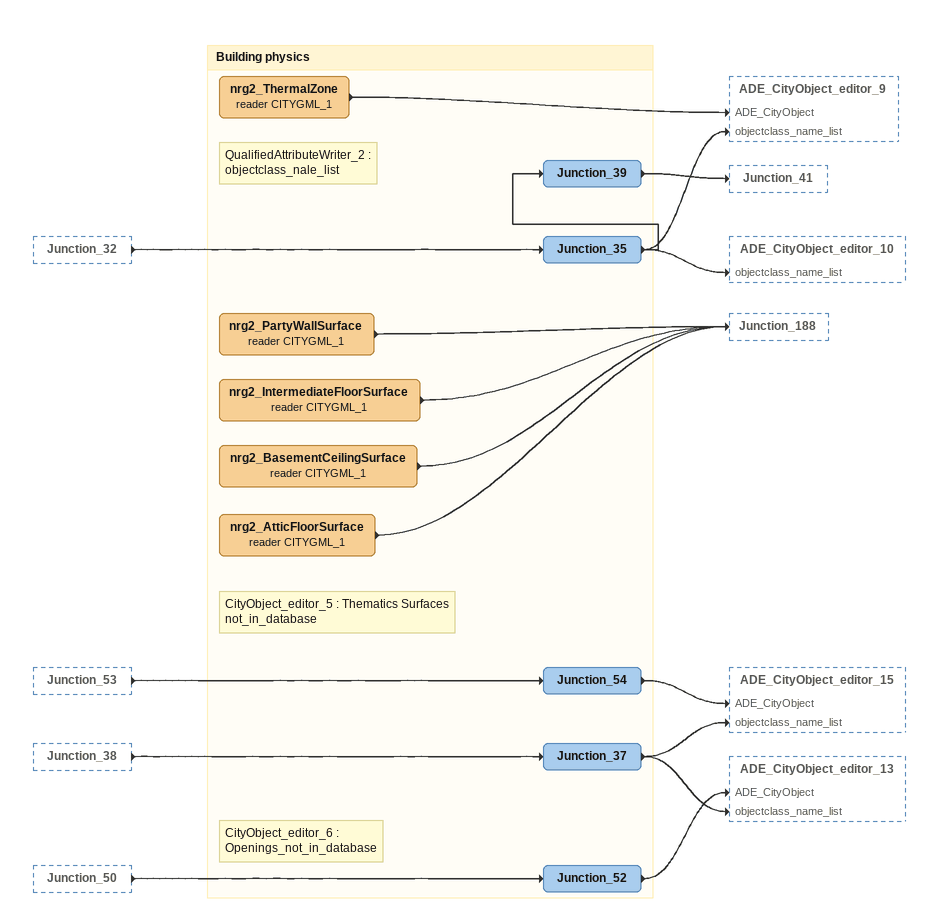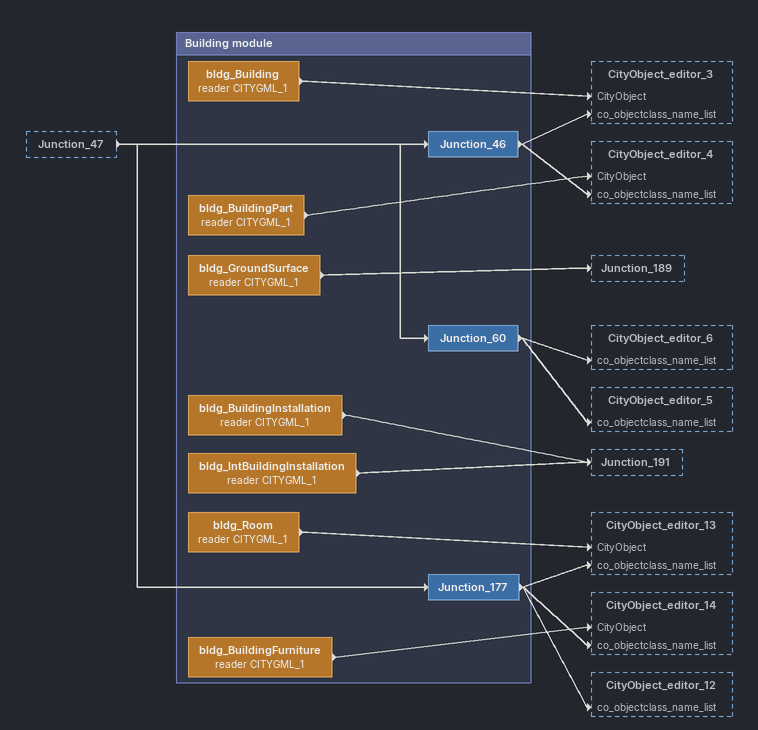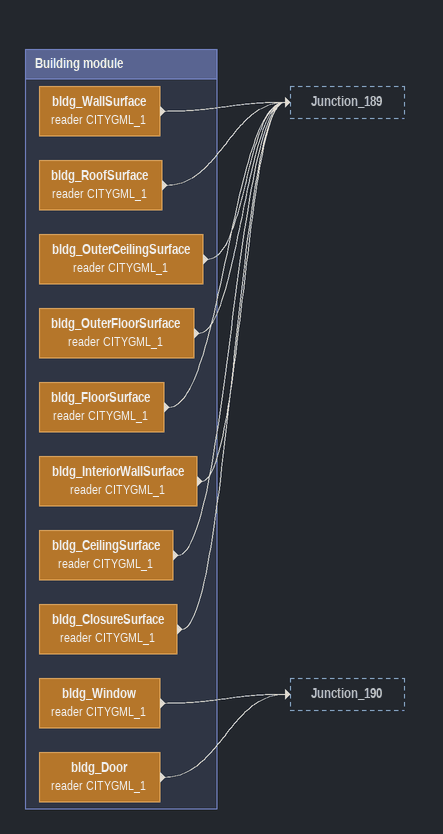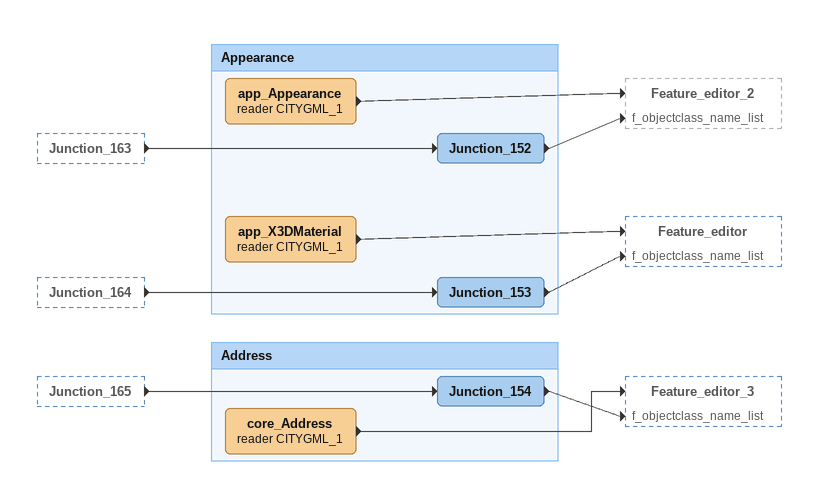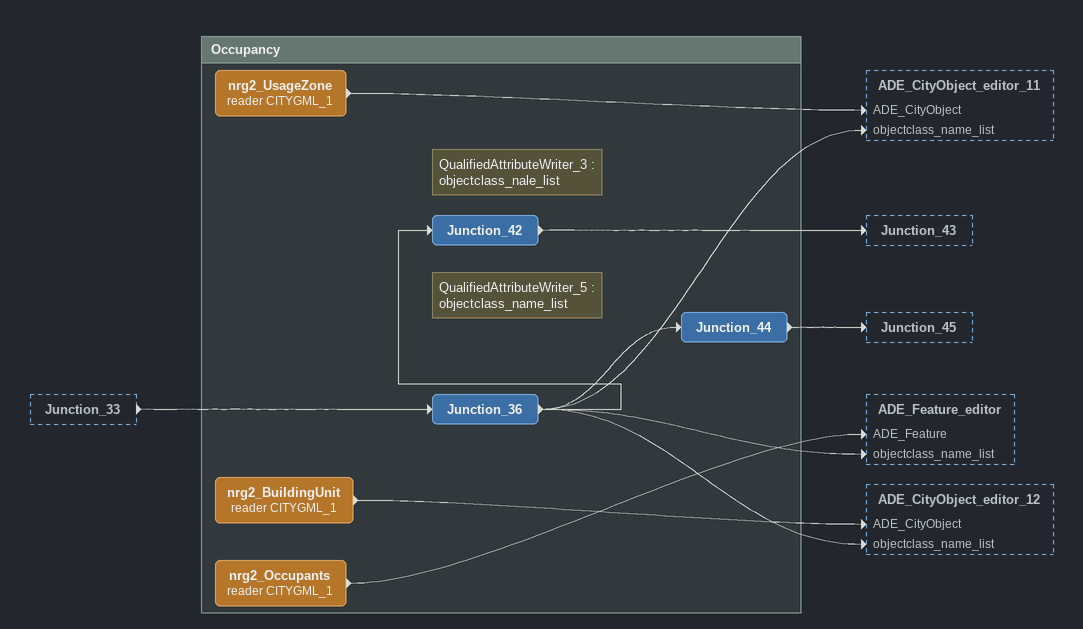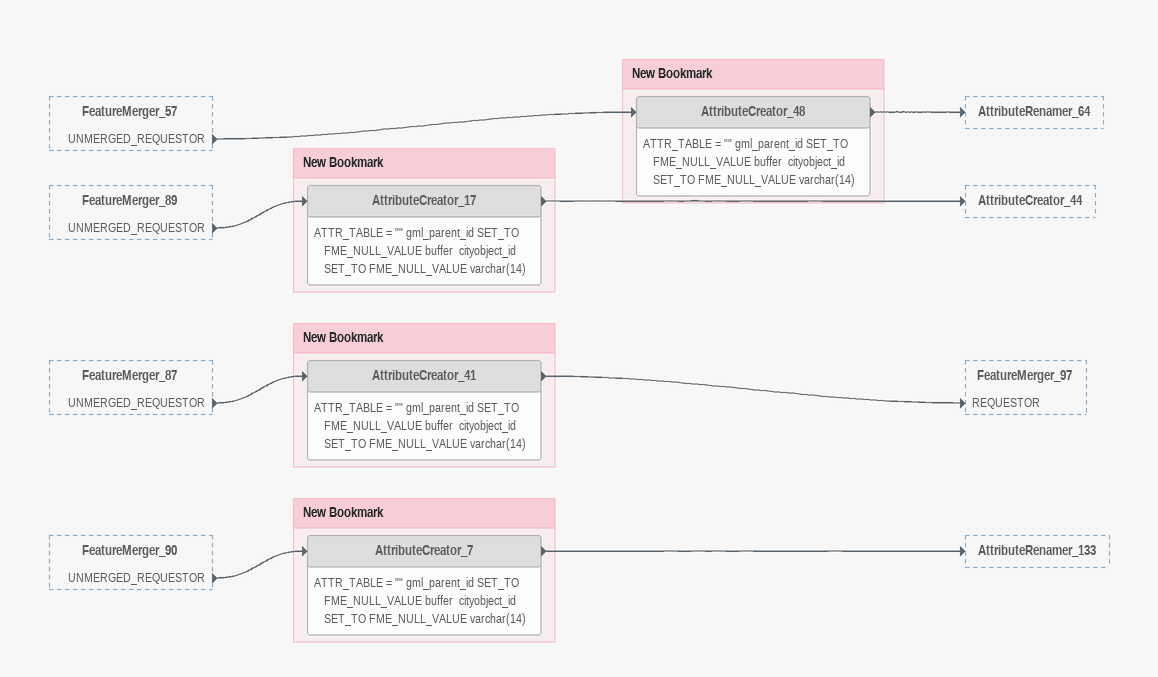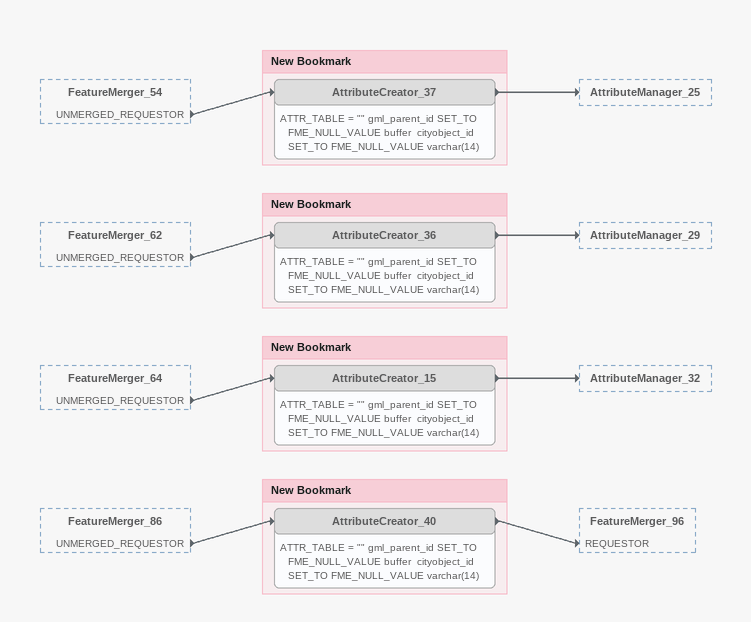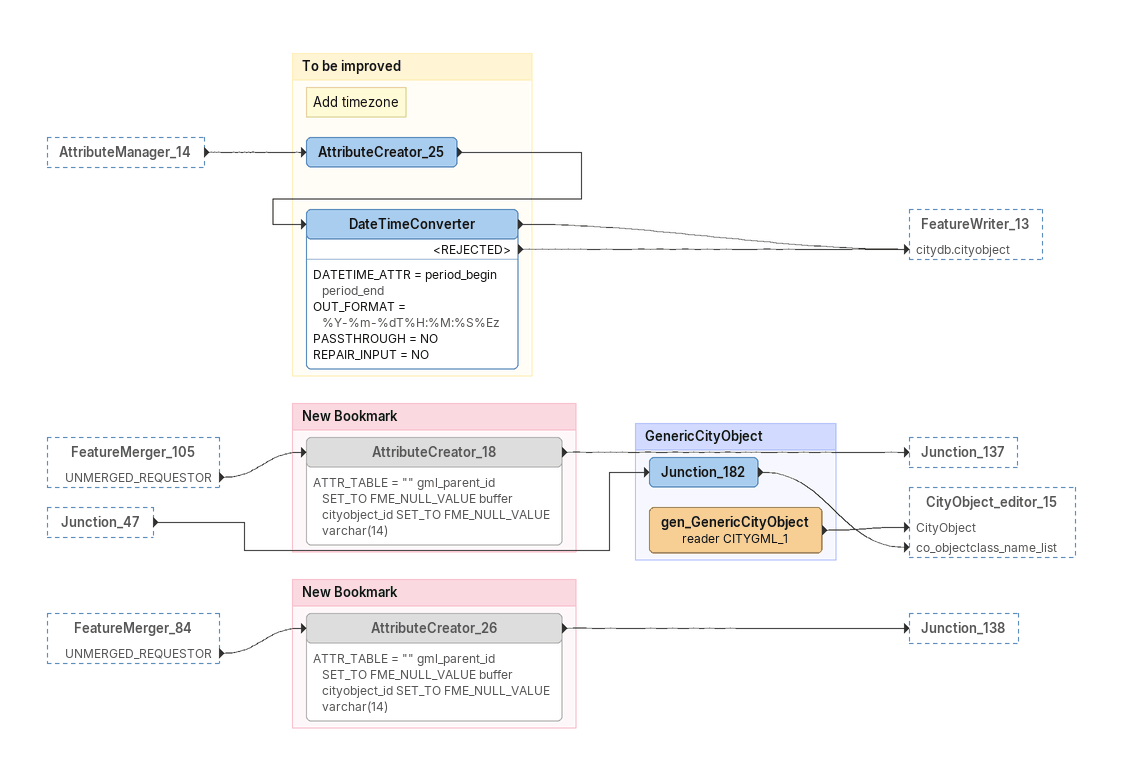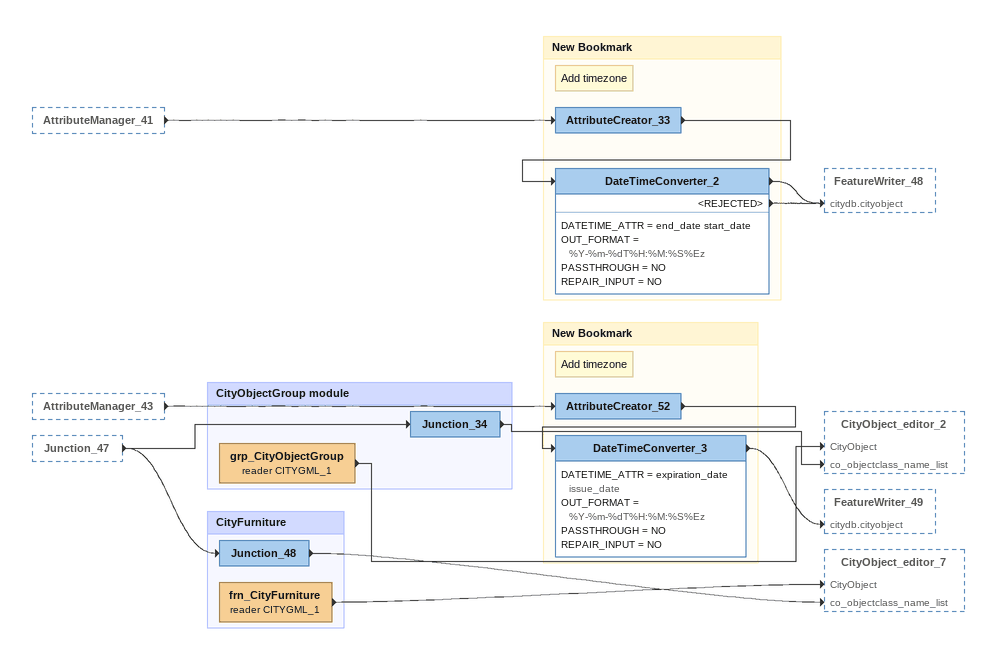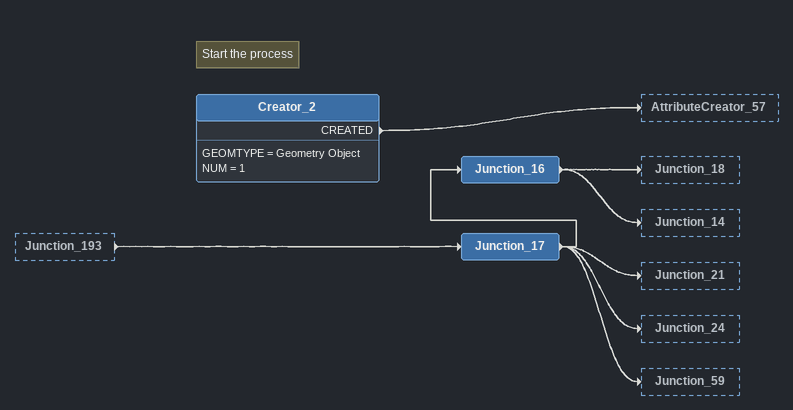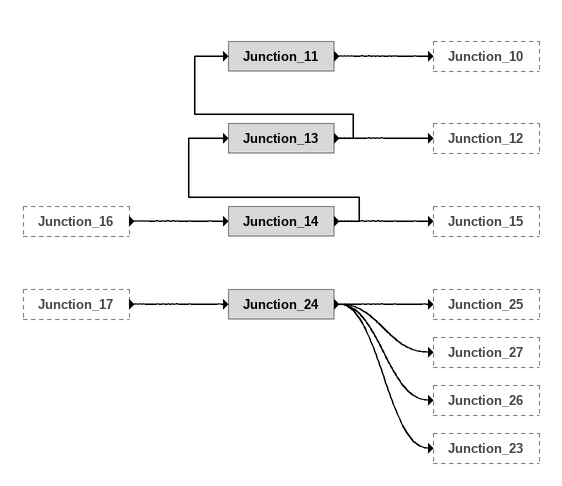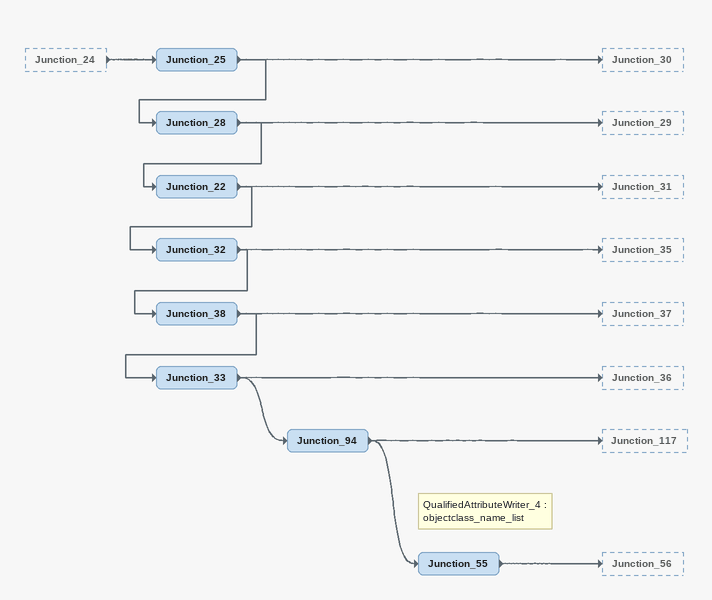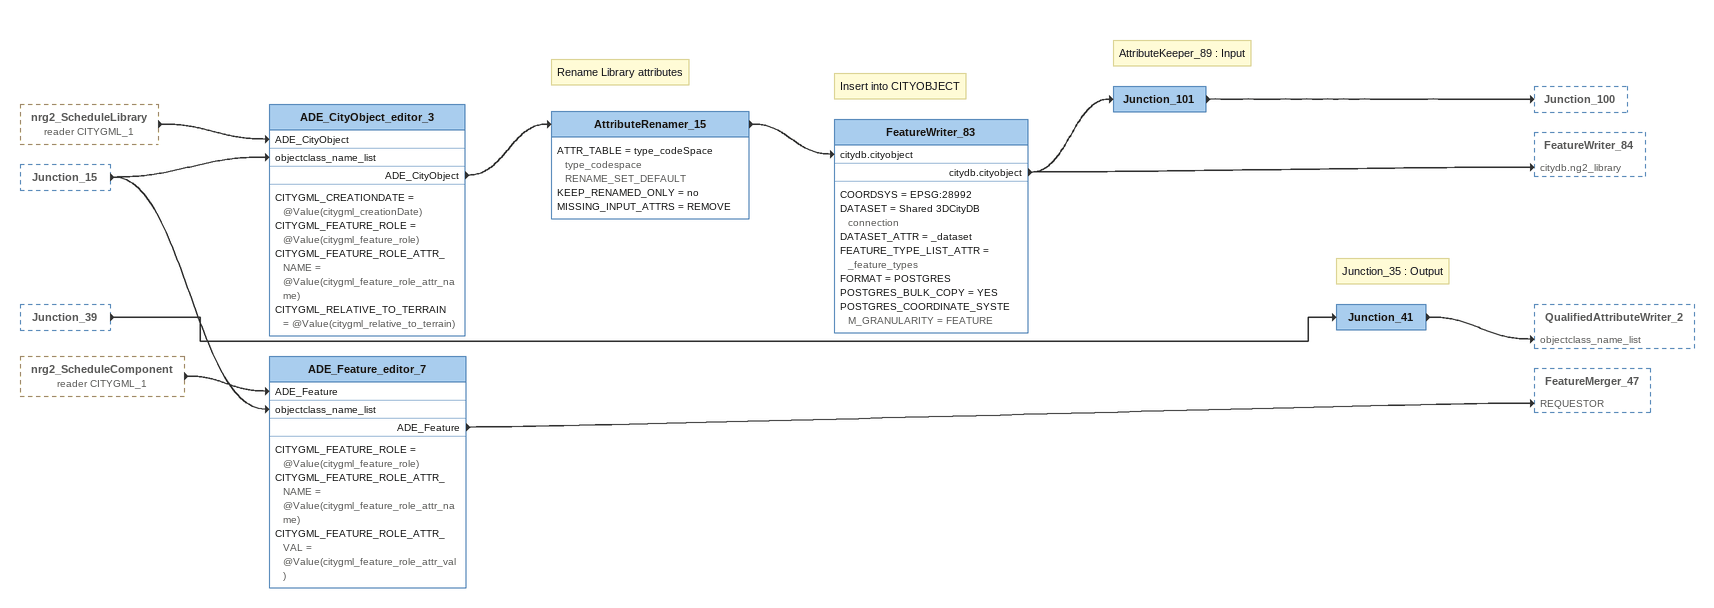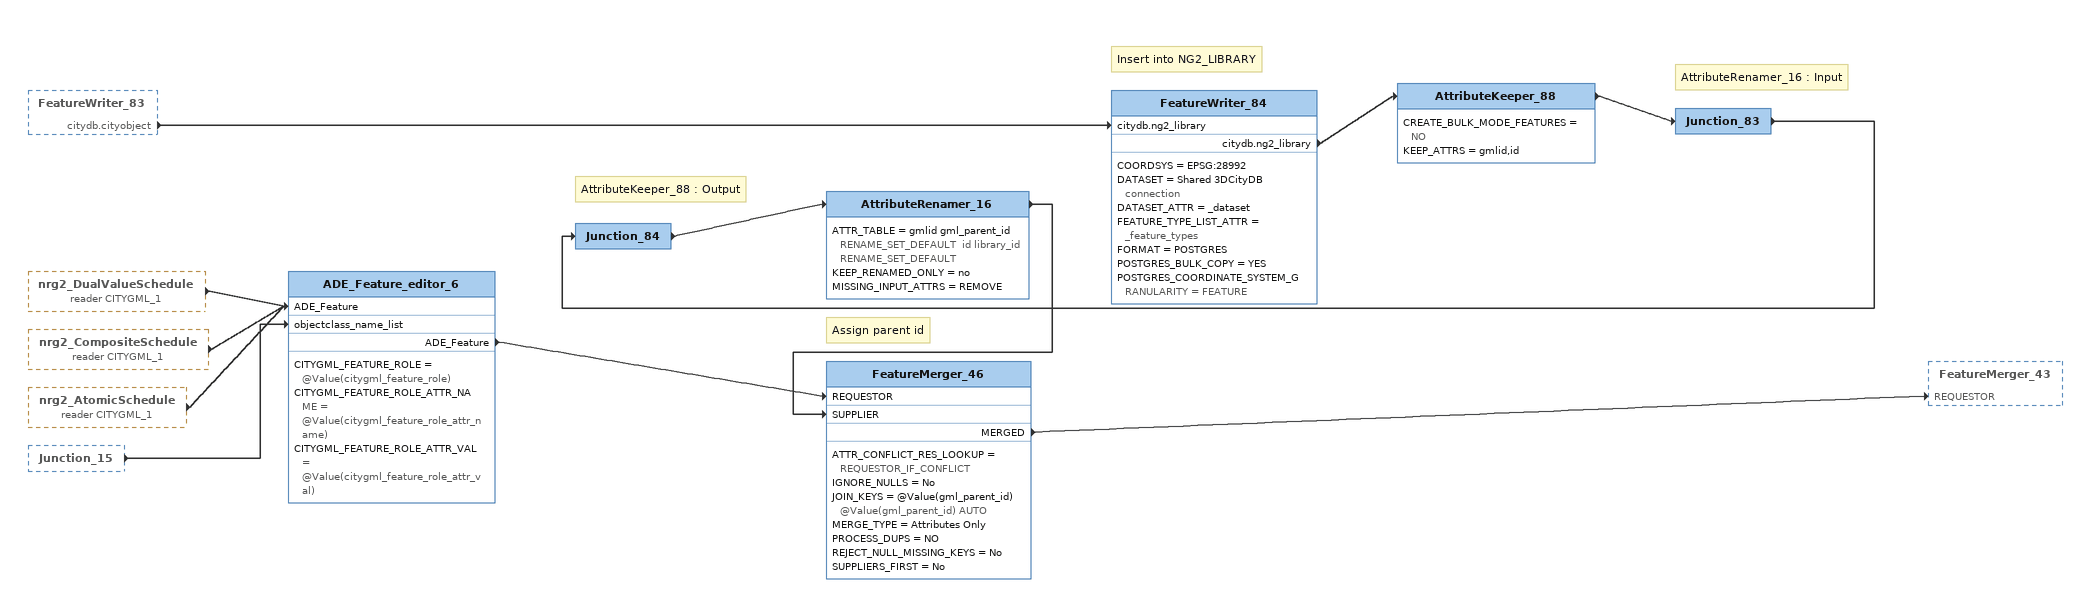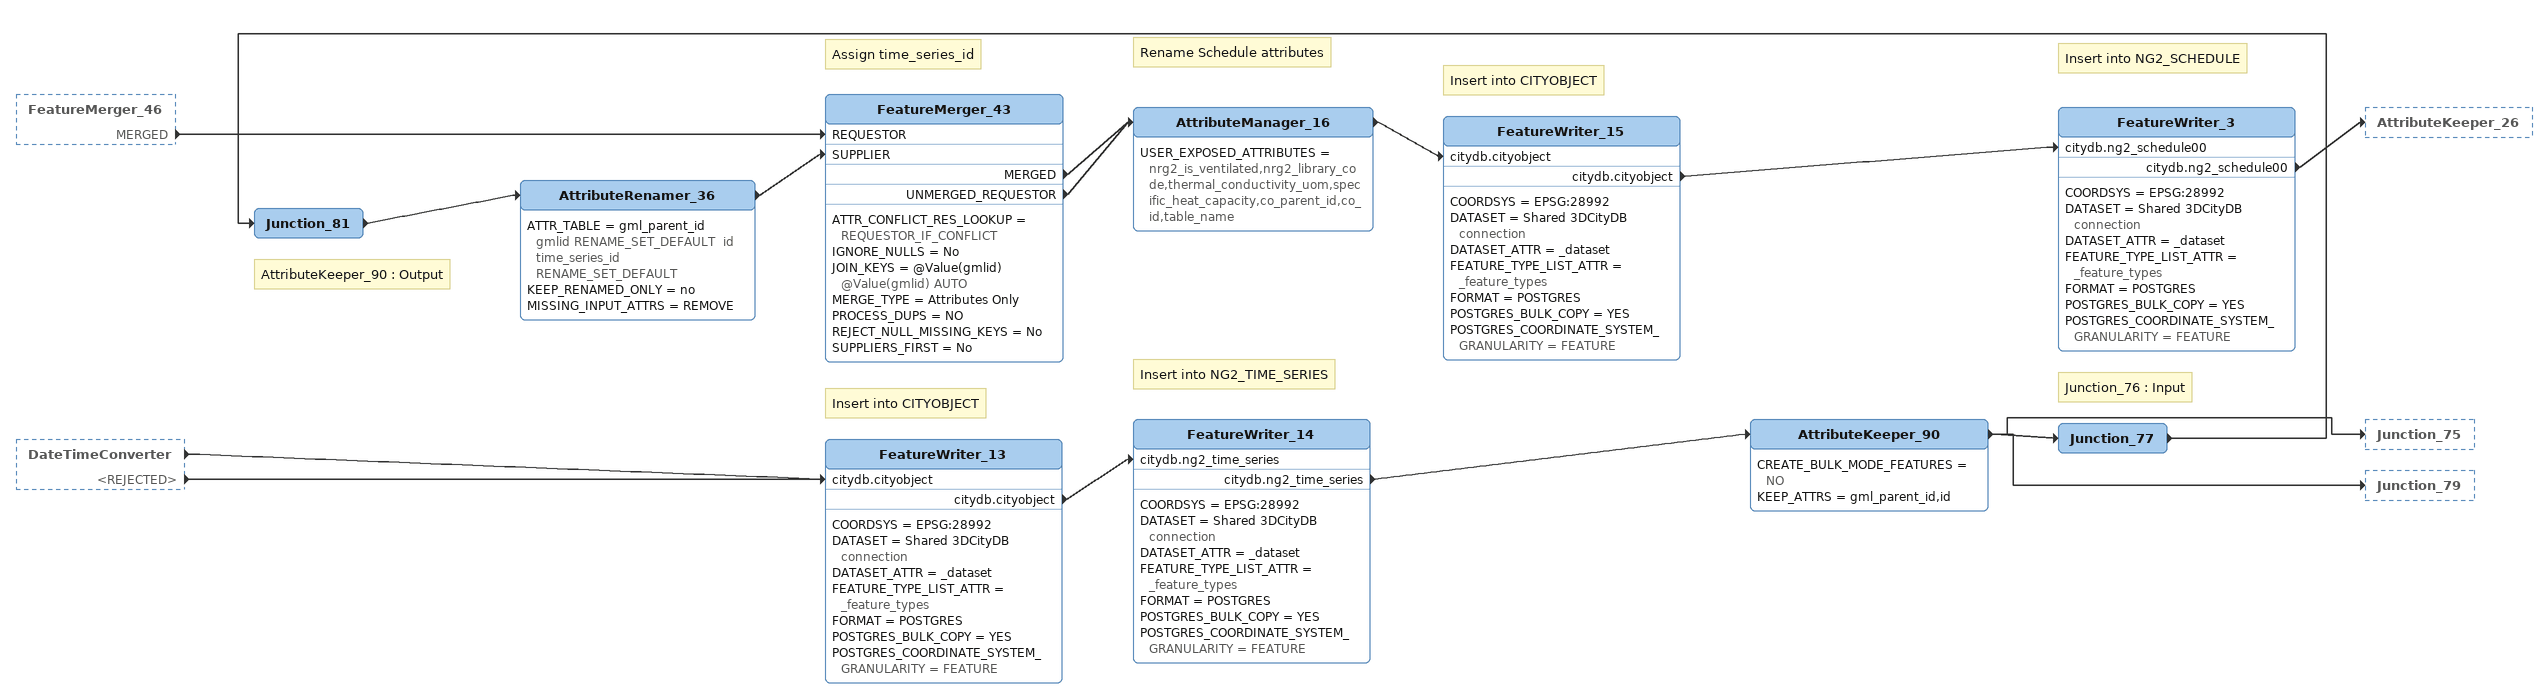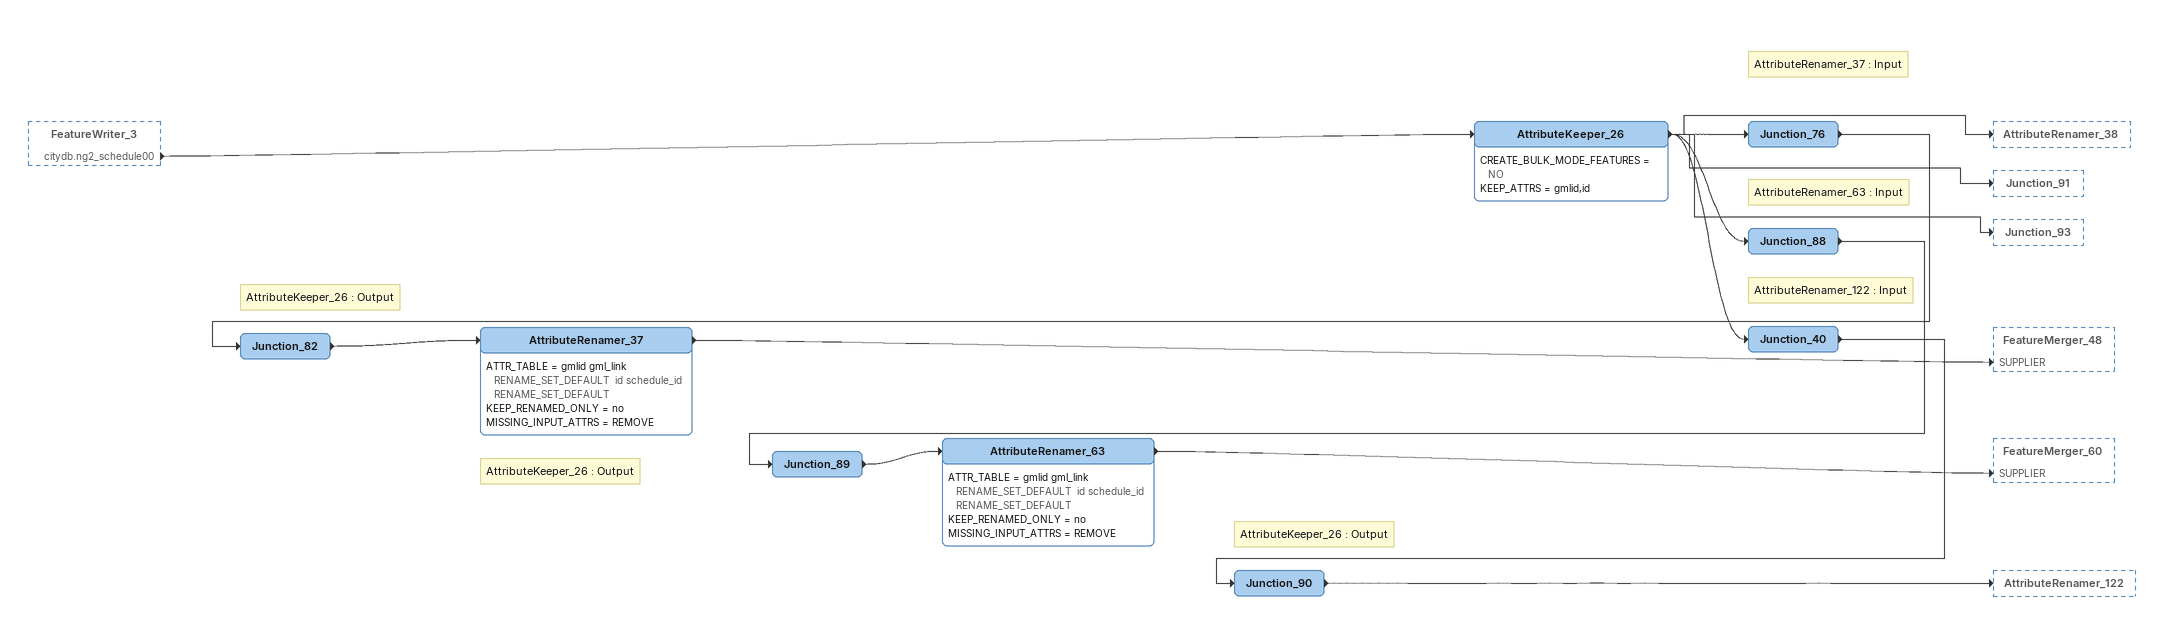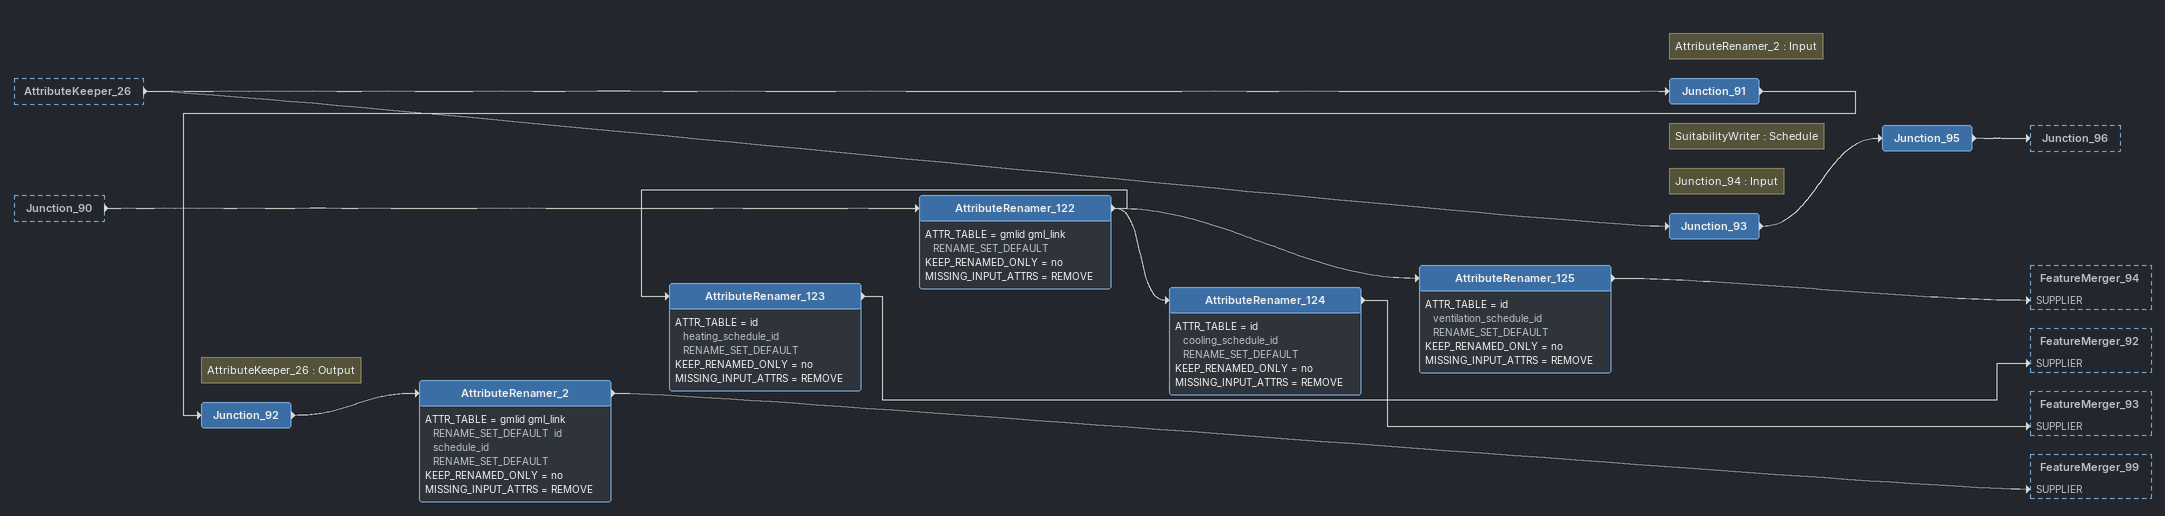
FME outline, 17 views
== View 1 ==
Junction_32 [outside]
    -> Junction_35
Junction_53 [outside]
    -> Junction_54
Junction_38 [outside]
    -> Junction_37
Junction_50 [outside]
    -> Junction_52

Bookmark: Building physics
Junction_35
    -> Junction_39
    -> ADE_CityObject_editor_10 [objectclass_name_list]
    -> ADE_CityObject_editor_9 [objectclass_name_list]
Note: QualifiedAttributeWriter_2 : objectclass_nale_list
Junction_39
    -> Junction_41
Junction_37
    -> ADE_CityObject_editor_13 [objectclass_name_list]
    -> ADE_CityObject_editor_15 [objectclass_name_list]
nrg2_PartyWallSurface (reader CITYGML_1)
    -> Junction_188
nrg2_IntermediateFloorSurface (reader CITYGML_1)
    -> Junction_188
nrg2_BasementCeilingSurface (reader CITYGML_1)
    -> Junction_188
nrg2_AtticFloorSurface (reader CITYGML_1)
    -> Junction_188
nrg2_ThermalZone (reader CITYGML_1)
    -> ADE_CityObject_editor_9 [ADE_CityObject]
Note: CityObject_editor_5 : Thematics Surfaces not_in_database
Junction_54
    -> ADE_CityObject_editor_15 [ADE_CityObject]
Note: CityObject_editor_6 : Openings_not_in_database
Junction_52
    -> ADE_CityObject_editor_13 [ADE_CityObject]

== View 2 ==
Junction_47 [outside]
    -> Junction_46
    -> Junction_60
    -> Junction_177

Bookmark: Building module
Junction_46
    -> CityObject_editor_3 [co_objectclass_name_list]
    -> CityObject_editor_4 [co_objectclass_name_list]
Junction_60
    -> CityObject_editor_6 [co_objectclass_name_list]
    -> CityObject_editor_5 [co_objectclass_name_list]
Junction_177
    -> CityObject_editor_12 [co_objectclass_name_list]
    -> CityObject_editor_13 [co_objectclass_name_list]
    -> CityObject_editor_14 [co_objectclass_name_list]
bldg_BuildingInstallation (reader CITYGML_1)
    -> Junction_191
bldg_IntBuildingInstallation (reader CITYGML_1)
    -> Junction_191
bldg_Room (reader CITYGML_1)
    -> CityObject_editor_13 [CityObject]
bldg_BuildingFurniture (reader CITYGML_1)
    -> CityObject_editor_14 [CityObject]
bldg_Building (reader CITYGML_1)
    -> CityObject_editor_3 [CityObject]
bldg_BuildingPart (reader CITYGML_1)
    -> CityObject_editor_4 [CityObject]
bldg_GroundSurface (reader CITYGML_1)
    -> Junction_189

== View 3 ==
Bookmark: Building module
bldg_WallSurface (reader CITYGML_1)
    -> Junction_189
bldg_RoofSurface (reader CITYGML_1)
    -> Junction_189
bldg_OuterCeilingSurface (reader CITYGML_1)
    -> Junction_189
bldg_OuterFloorSurface (reader CITYGML_1)
    -> Junction_189
bldg_FloorSurface (reader CITYGML_1)
    -> Junction_189
bldg_InteriorWallSurface (reader CITYGML_1)
    -> Junction_189
bldg_CeilingSurface (reader CITYGML_1)
    -> Junction_189
bldg_ClosureSurface (reader CITYGML_1)
    -> Junction_189
bldg_Window (reader CITYGML_1)
    -> Junction_190
bldg_Door (reader CITYGML_1)
    -> Junction_190

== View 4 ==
Junction_163 [outside]
    -> Junction_152
Junction_164 [outside]
    -> Junction_153
Junction_165 [outside]
    -> Junction_154

Bookmark: Address
Junction_154
    -> Feature_editor_3 [f_objectclass_name_list]
core_Address (reader CITYGML_1)
    -> Feature_editor_3

Bookmark: Appearance
Junction_152
    -> Feature_editor_2 [f_objectclass_name_list]
Junction_153
    -> Feature_editor [f_objectclass_name_list]
app_Appearance (reader CITYGML_1)
    -> Feature_editor_2
app_X3DMaterial (reader CITYGML_1)
    -> Feature_editor

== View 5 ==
Junction_33 [outside]
    -> Junction_36

Bookmark: Occupancy
Junction_36
    -> ADE_Feature_editor [objectclass_name_list]
    -> Junction_42
    -> Junction_44
    -> ADE_CityObject_editor_12 [objectclass_name_list]
    -> ADE_CityObject_editor_11 [objectclass_name_list]
Note: QualifiedAttributeWriter_3 : objectclass_nale_list
Junction_42
    -> Junction_43
Note: QualifiedAttributeWriter_5 : objectclass_name_list
Junction_44
    -> Junction_45
nrg2_UsageZone (reader CITYGML_1)
    -> ADE_CityObject_editor_11 [ADE_CityObject]
nrg2_BuildingUnit (reader CITYGML_1)
    -> ADE_CityObject_editor_12 [ADE_CityObject]
nrg2_Occupants (reader CITYGML_1)
    -> ADE_Feature_editor [ADE_Feature]

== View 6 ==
FeatureMerger_57 [outside]
    UNMERGED_REQUESTOR -> AttributeCreator_48
FeatureMerger_89 [outside]
    UNMERGED_REQUESTOR -> AttributeCreator_17
FeatureMerger_87 [outside]
    UNMERGED_REQUESTOR -> AttributeCreator_41
FeatureMerger_90 [outside]
    UNMERGED_REQUESTOR -> AttributeCreator_7

Bookmark: New Bookmark
AttributeCreator_17 [off]
    ATTR_TABLE = "" gml_parent_id SET_TO FME_NULL_VALUE buffer  cityobject_id SET_TO FME_NULL_VALUE varchar(14)
    -> AttributeCreator_44

Bookmark: New Bookmark
AttributeCreator_41 [off]
    ATTR_TABLE = "" gml_parent_id SET_TO FME_NULL_VALUE buffer  cityobject_id SET_TO FME_NULL_VALUE varchar(14)
    -> FeatureMerger_97 [REQUESTOR]

Bookmark: New Bookmark
AttributeCreator_7 [off]
    ATTR_TABLE = "" gml_parent_id SET_TO FME_NULL_VALUE buffer  cityobject_id SET_TO FME_NULL_VALUE varchar(14)
    -> AttributeRenamer_133

Bookmark: New Bookmark
AttributeCreator_48 [off]
    ATTR_TABLE = "" gml_parent_id SET_TO FME_NULL_VALUE buffer  cityobject_id SET_TO FME_NULL_VALUE varchar(14)
    -> AttributeRenamer_64

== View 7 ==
FeatureMerger_54 [outside]
    UNMERGED_REQUESTOR -> AttributeCreator_37
FeatureMerger_62 [outside]
    UNMERGED_REQUESTOR -> AttributeCreator_36
FeatureMerger_64 [outside]
    UNMERGED_REQUESTOR -> AttributeCreator_15
FeatureMerger_86 [outside]
    UNMERGED_REQUESTOR -> AttributeCreator_40

Bookmark: New Bookmark
AttributeCreator_40 [off]
    ATTR_TABLE = "" gml_parent_id SET_TO FME_NULL_VALUE buffer  cityobject_id SET_TO FME_NULL_VALUE varchar(14)
    -> FeatureMerger_96 [REQUESTOR]

Bookmark: New Bookmark
AttributeCreator_37 [off]
    ATTR_TABLE = "" gml_parent_id SET_TO FME_NULL_VALUE buffer  cityobject_id SET_TO FME_NULL_VALUE varchar(14)
    -> AttributeManager_25

Bookmark: New Bookmark
AttributeCreator_36 [off]
    ATTR_TABLE = "" gml_parent_id SET_TO FME_NULL_VALUE buffer  cityobject_id SET_TO FME_NULL_VALUE varchar(14)
    -> AttributeManager_29

Bookmark: New Bookmark
AttributeCreator_15 [off]
    ATTR_TABLE = "" gml_parent_id SET_TO FME_NULL_VALUE buffer  cityobject_id SET_TO FME_NULL_VALUE varchar(14)
    -> AttributeManager_32

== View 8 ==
AttributeManager_14 [outside]
    -> AttributeCreator_25
FeatureMerger_105 [outside]
    UNMERGED_REQUESTOR -> AttributeCreator_18
Junction_47 [outside]
    -> Junction_182
FeatureMerger_84 [outside]
    UNMERGED_REQUESTOR -> AttributeCreator_26

Bookmark: GenericCityObject
Junction_182
    -> CityObject_editor_15 [co_objectclass_name_list]
gen_GenericCityObject (reader CITYGML_1)
    -> CityObject_editor_15 [CityObject]

Bookmark: To be improved
Note: Add timezone
AttributeCreator_25
    -> DateTimeConverter
DateTimeConverter
    DATETIME_ATTR = period_begin period_end
    OUT_FORMAT = %Y-%m-%dT%H:%M:%S%Ez
    PASSTHROUGH = NO
    REPAIR_INPUT = NO
    -> FeatureWriter_13 [citydb.cityobject]
    <REJECTED> -> FeatureWriter_13 [citydb.cityobject]

Bookmark: New Bookmark
AttributeCreator_18 [off]
    ATTR_TABLE = "" gml_parent_id SET_TO FME_NULL_VALUE buffer  cityobject_id SET_TO FME_NULL_VALUE varchar(14)
    -> Junction_137

Bookmark: New Bookmark
AttributeCreator_26 [off]
    ATTR_TABLE = "" gml_parent_id SET_TO FME_NULL_VALUE buffer  cityobject_id SET_TO FME_NULL_VALUE varchar(14)
    -> Junction_138

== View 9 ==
AttributeManager_41 [outside]
    -> AttributeCreator_33
AttributeManager_43 [outside]
    -> AttributeCreator_52
Junction_47 [outside]
    -> Junction_34
    -> Junction_48

Bookmark: CityObjectGroup module
Junction_34
    -> CityObject_editor_2 [co_objectclass_name_list]
grp_CityObjectGroup (reader CITYGML_1)
    -> CityObject_editor_2 [CityObject]

Bookmark: CityFurniture
Junction_48
    -> CityObject_editor_7 [co_objectclass_name_list]
frn_CityFurniture (reader CITYGML_1)
    -> CityObject_editor_7 [CityObject]

Bookmark: New Bookmark
Note: Add timezone
AttributeCreator_33
    -> DateTimeConverter_2
DateTimeConverter_2
    DATETIME_ATTR = end_date start_date
    OUT_FORMAT = %Y-%m-%dT%H:%M:%S%Ez
    PASSTHROUGH = NO
    REPAIR_INPUT = NO
    -> FeatureWriter_48 [citydb.cityobject]
    <REJECTED> -> FeatureWriter_48 [citydb.cityobject]

Bookmark: New Bookmark
Note: Add timezone
AttributeCreator_52
    -> DateTimeConverter_3
DateTimeConverter_3
    DATETIME_ATTR = expiration_date issue_date
    OUT_FORMAT = %Y-%m-%dT%H:%M:%S%Ez
    PASSTHROUGH = NO
    REPAIR_INPUT = NO
    -> FeatureWriter_49 [citydb.cityobject]

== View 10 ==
Junction_193 [outside]
    -> Junction_17
Note: Start the process
Creator_2
    GEOMTYPE = Geometry Object
    NUM = 1
    CREATED -> AttributeCreator_57
Junction_17
    -> Junction_21
    -> Junction_24
    -> Junction_59
    -> Junction_16
Junction_16
    -> Junction_18
    -> Junction_14

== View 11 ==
Junction_16 [outside]
    -> Junction_14
Junction_17 [outside]
    -> Junction_24
Junction_14
    -> Junction_13
    -> Junction_15
Junction_13
    -> Junction_12
    -> Junction_11
Junction_11
    -> Junction_10
Junction_24
    -> Junction_25
    -> Junction_27
    -> Junction_26
    -> Junction_23

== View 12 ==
Junction_24 [outside]
    -> Junction_25
Junction_25
    -> Junction_28
    -> Junction_30
Junction_28
    -> Junction_22
    -> Junction_29
Junction_22
    -> Junction_32
    -> Junction_31
Junction_32
    -> Junction_38
    -> Junction_35
Junction_38
    -> Junction_33
    -> Junction_37
Junction_33
    -> Junction_94
    -> Junction_36
Junction_94
    -> Junction_117
    -> Junction_55
Note: QualifiedAttributeWriter_4 : objectclass_name_list
Junction_55
    -> Junction_56

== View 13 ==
nrg2_ScheduleLibrary (reader CITYGML_1) [outside]
    -> ADE_CityObject_editor_3 [ADE_CityObject]
Junction_15 [outside]
    -> ADE_Feature_editor_7 [objectclass_name_list]
    -> ADE_CityObject_editor_3 [objectclass_name_list]
Junction_39 [outside]
    -> Junction_41
nrg2_ScheduleComponent (reader CITYGML_1) [outside]
    -> ADE_Feature_editor_7 [ADE_Feature]
Note: Junction_35 : Output
Junction_41
    -> QualifiedAttributeWriter_2 [objectclass_name_list]
ADE_Feature_editor_7
    CITYGML_FEATURE_ROLE = @Value(citygml_feature_role)
    CITYGML_FEATURE_ROLE_ATTR_NAME = @Value(citygml_feature_role_attr_name)
    CITYGML_FEATURE_ROLE_ATTR_VAL = @Value(citygml_feature_role_attr_val)
    ADE_Feature -> FeatureMerger_47 [REQUESTOR]
ADE_CityObject_editor_3
    CITYGML_CREATIONDATE = @Value(citygml_creationDate)
    CITYGML_FEATURE_ROLE = @Value(citygml_feature_role)
    CITYGML_FEATURE_ROLE_ATTR_NAME = @Value(citygml_feature_role_attr_name)
    CITYGML_RELATIVE_TO_TERRAIN = @Value(citygml_relative_to_terrain)
    ADE_CityObject -> AttributeRenamer_15
Note: Rename Library attributes
AttributeRenamer_15
    ATTR_TABLE = type_codeSpace type_codespace RENAME_SET_DEFAULT
    KEEP_RENAMED_ONLY = no
    MISSING_INPUT_ATTRS = REMOVE
    -> FeatureWriter_83 [citydb.cityobject]
Note: Insert into CITYOBJECT
FeatureWriter_83
    COORDSYS = EPSG:28992
    DATASET = Shared 3DCityDB connection
    DATASET_ATTR = _dataset
    FEATURE_TYPE_LIST_ATTR = _feature_types
    FORMAT = POSTGRES
    POSTGRES_BULK_COPY = YES
    POSTGRES_COORDINATE_SYSTEM_GRANULARITY = FEATURE
    citydb.cityobject -> FeatureWriter_84 [citydb.ng2_library]
    citydb.cityobject -> Junction_101
Note: AttributeKeeper_89 : Input
Junction_101
    -> Junction_100

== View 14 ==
FeatureWriter_83 [outside]
    citydb.cityobject -> FeatureWriter_84 [citydb.ng2_library]
nrg2_DualValueSchedule (reader CITYGML_1) [outside]
    -> ADE_Feature_editor_6 [ADE_Feature]
nrg2_CompositeSchedule (reader CITYGML_1) [outside]
    -> ADE_Feature_editor_6 [ADE_Feature]
nrg2_AtomicSchedule (reader CITYGML_1) [outside]
    -> ADE_Feature_editor_6 [ADE_Feature]
Junction_15 [outside]
    -> ADE_Feature_editor_6 [objectclass_name_list]
Note: Insert into NG2_LIBRARY
FeatureWriter_84
    COORDSYS = EPSG:28992
    DATASET = Shared 3DCityDB connection
    DATASET_ATTR = _dataset
    FEATURE_TYPE_LIST_ATTR = _feature_types
    FORMAT = POSTGRES
    POSTGRES_BULK_COPY = YES
    POSTGRES_COORDINATE_SYSTEM_GRANULARITY = FEATURE
    citydb.ng2_library -> AttributeKeeper_88
AttributeKeeper_88
    CREATE_BULK_MODE_FEATURES = NO
    KEEP_ATTRS = gmlid,id
    -> Junction_83
Note: AttributeRenamer_16 : Input
Junction_83
    -> Junction_84
Note: AttributeKeeper_88 : Output
Junction_84
    -> AttributeRenamer_16
AttributeRenamer_16
    ATTR_TABLE = gmlid gml_parent_id RENAME_SET_DEFAULT  id library_id RENAME_SET_DEFAULT
    KEEP_RENAMED_ONLY = no
    MISSING_INPUT_ATTRS = REMOVE
    -> FeatureMerger_46 [SUPPLIER]
ADE_Feature_editor_6
    CITYGML_FEATURE_ROLE = @Value(citygml_feature_role)
    CITYGML_FEATURE_ROLE_ATTR_NAME = @Value(citygml_feature_role_attr_name)
    CITYGML_FEATURE_ROLE_ATTR_VAL = @Value(citygml_feature_role_attr_val)
    ADE_Feature -> FeatureMerger_46 [REQUESTOR]
Note: Assign parent id
FeatureMerger_46
    ATTR_CONFLICT_RES_LOOKUP = REQUESTOR_IF_CONFLICT
    IGNORE_NULLS = No
    JOIN_KEYS = @Value(gml_parent_id) @Value(gml_parent_id) AUTO
    MERGE_TYPE = Attributes Only
    PROCESS_DUPS = NO
    REJECT_NULL_MISSING_KEYS = No
    SUPPLIERS_FIRST = No
    MERGED -> FeatureMerger_43 [REQUESTOR]

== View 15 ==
FeatureMerger_46 [outside]
    MERGED -> FeatureMerger_43 [REQUESTOR]
DateTimeConverter [outside]
    -> FeatureWriter_13 [citydb.cityobject]
    <REJECTED> -> FeatureWriter_13 [citydb.cityobject]
Note: Insert into CITYOBJECT
FeatureWriter_13
    COORDSYS = EPSG:28992
    DATASET = Shared 3DCityDB connection
    DATASET_ATTR = _dataset
    FEATURE_TYPE_LIST_ATTR = _feature_types
    FORMAT = POSTGRES
    POSTGRES_BULK_COPY = YES
    POSTGRES_COORDINATE_SYSTEM_GRANULARITY = FEATURE
    citydb.cityobject -> FeatureWriter_14 [citydb.ng2_time_series]
Note: Insert into NG2_TIME_SERIES
FeatureWriter_14
    COORDSYS = EPSG:28992
    DATASET = Shared 3DCityDB connection
    DATASET_ATTR = _dataset
    FEATURE_TYPE_LIST_ATTR = _feature_types
    FORMAT = POSTGRES
    POSTGRES_BULK_COPY = YES
    POSTGRES_COORDINATE_SYSTEM_GRANULARITY = FEATURE
    citydb.ng2_time_series -> AttributeKeeper_90
AttributeKeeper_90
    CREATE_BULK_MODE_FEATURES = NO
    KEEP_ATTRS = gml_parent_id,id
    -> Junction_75
    -> Junction_79
    -> Junction_77
Note: Junction_76 : Input
Junction_77
    -> Junction_81
Note: AttributeKeeper_90 : Output
Junction_81
    -> AttributeRenamer_36
AttributeRenamer_36
    ATTR_TABLE = gml_parent_id gmlid RENAME_SET_DEFAULT  id time_series_id RENAME_SET_DEFAULT
    KEEP_RENAMED_ONLY = no
    MISSING_INPUT_ATTRS = REMOVE
    -> FeatureMerger_43 [SUPPLIER]
Note: Assign time_series_id
FeatureMerger_43
    ATTR_CONFLICT_RES_LOOKUP = REQUESTOR_IF_CONFLICT
    IGNORE_NULLS = No
    JOIN_KEYS = @Value(gmlid) @Value(gmlid) AUTO
    MERGE_TYPE = Attributes Only
    PROCESS_DUPS = NO
    REJECT_NULL_MISSING_KEYS = No
    SUPPLIERS_FIRST = No
    MERGED -> AttributeManager_16
    UNMERGED_REQUESTOR -> AttributeManager_16
Note: Rename Schedule attributes
AttributeManager_16
    USER_EXPOSED_ATTRIBUTES = nrg2_is_ventilated,nrg2_library_code,thermal_conductivity_uom,specific_heat_capacity,co_parent_id,co_id,table_name
    -> FeatureWriter_15 [citydb.cityobject]
Note: Insert into CITYOBJECT
FeatureWriter_15
    COORDSYS = EPSG:28992
    DATASET = Shared 3DCityDB connection
    DATASET_ATTR = _dataset
    FEATURE_TYPE_LIST_ATTR = _feature_types
    FORMAT = POSTGRES
    POSTGRES_BULK_COPY = YES
    POSTGRES_COORDINATE_SYSTEM_GRANULARITY = FEATURE
    citydb.cityobject -> FeatureWriter_3 [citydb.ng2_schedule00]
Note: Insert into NG2_SCHEDULE
FeatureWriter_3
    COORDSYS = EPSG:28992
    DATASET = Shared 3DCityDB connection
    DATASET_ATTR = _dataset
    FEATURE_TYPE_LIST_ATTR = _feature_types
    FORMAT = POSTGRES
    POSTGRES_BULK_COPY = YES
    POSTGRES_COORDINATE_SYSTEM_GRANULARITY = FEATURE
    citydb.ng2_schedule00 -> AttributeKeeper_26

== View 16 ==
FeatureWriter_3 [outside]
    citydb.ng2_schedule00 -> AttributeKeeper_26
AttributeKeeper_26
    CREATE_BULK_MODE_FEATURES = NO
    KEEP_ATTRS = gmlid,id
    -> AttributeRenamer_38
    -> Junction_76
    -> Junction_88
    -> Junction_40
    -> Junction_91
    -> Junction_93
Note: AttributeRenamer_37 : Input
Junction_76
    -> Junction_82
Note: AttributeKeeper_26 : Output
Junction_82
    -> AttributeRenamer_37
AttributeRenamer_37
    ATTR_TABLE = gmlid gml_link RENAME_SET_DEFAULT  id schedule_id RENAME_SET_DEFAULT
    KEEP_RENAMED_ONLY = no
    MISSING_INPUT_ATTRS = REMOVE
    -> FeatureMerger_48 [SUPPLIER]
Note: AttributeRenamer_63 : Input
Junction_88
    -> Junction_89
Note: AttributeKeeper_26 : Output
Junction_89
    -> AttributeRenamer_63
AttributeRenamer_63
    ATTR_TABLE = gmlid gml_link RENAME_SET_DEFAULT  id schedule_id RENAME_SET_DEFAULT
    KEEP_RENAMED_ONLY = no
    MISSING_INPUT_ATTRS = REMOVE
    -> FeatureMerger_60 [SUPPLIER]
Note: AttributeRenamer_122 : Input
Junction_40
    -> Junction_90
Note: AttributeKeeper_26 : Output
Junction_90
    -> AttributeRenamer_122

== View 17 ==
AttributeKeeper_26 [outside]
    -> Junction_91
    -> Junction_93
Junction_90 [outside]
    -> AttributeRenamer_122
AttributeRenamer_122
    ATTR_TABLE = gmlid gml_link RENAME_SET_DEFAULT
    KEEP_RENAMED_ONLY = no
    MISSING_INPUT_ATTRS = REMOVE
    -> AttributeRenamer_123
    -> AttributeRenamer_124
    -> AttributeRenamer_125
AttributeRenamer_125
    ATTR_TABLE = id ventilation_schedule_id RENAME_SET_DEFAULT
    KEEP_RENAMED_ONLY = no
    MISSING_INPUT_ATTRS = REMOVE
    -> FeatureMerger_94 [SUPPLIER]
AttributeRenamer_123
    ATTR_TABLE = id heating_schedule_id RENAME_SET_DEFAULT
    KEEP_RENAMED_ONLY = no
    MISSING_INPUT_ATTRS = REMOVE
    -> FeatureMerger_92 [SUPPLIER]
AttributeRenamer_124
    ATTR_TABLE = id cooling_schedule_id RENAME_SET_DEFAULT
    KEEP_RENAMED_ONLY = no
    MISSING_INPUT_ATTRS = REMOVE
    -> FeatureMerger_93 [SUPPLIER]
Note: AttributeRenamer_2 : Input
Junction_91
    -> Junction_92
Note: AttributeKeeper_26 : Output
Junction_92
    -> AttributeRenamer_2
AttributeRenamer_2
    ATTR_TABLE = gmlid gml_link RENAME_SET_DEFAULT  id schedule_id RENAME_SET_DEFAULT
    KEEP_RENAMED_ONLY = no
    MISSING_INPUT_ATTRS = REMOVE
    -> FeatureMerger_99 [SUPPLIER]
Note: SuitabilityWriter : Schedule
Junction_93
    -> Junction_95
Note: Junction_94 : Input
Junction_95
    -> Junction_96
